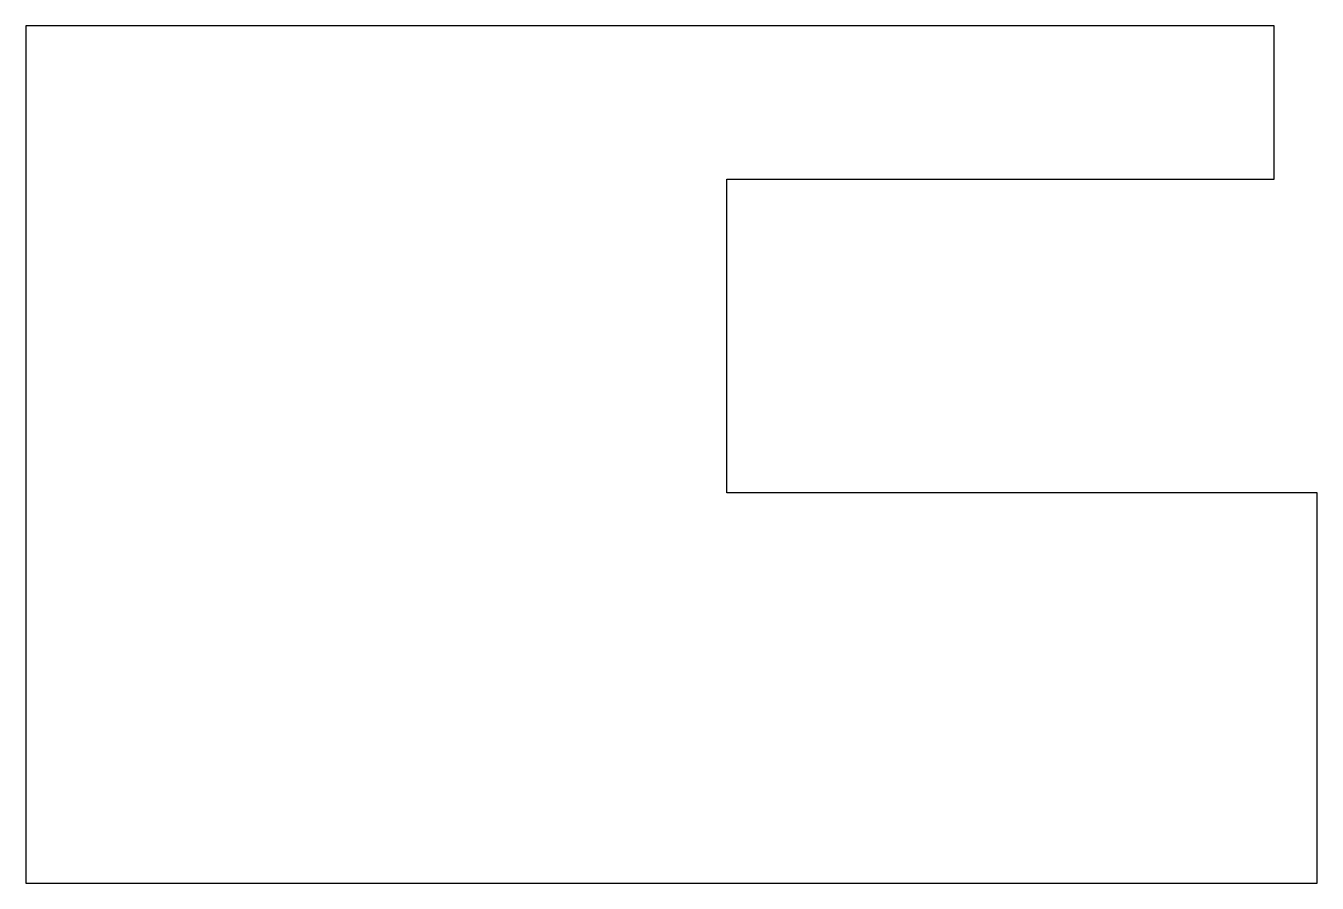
# Model space of a CAD drawing. Header units: metres. Extents: x 977 to 1609, y 2025 to 2444.
import ezdxf

# ---------------------------------------------------------------- set-up
doc = ezdxf.new("R2010")
doc.units = ezdxf.units.M

msp = doc.modelspace()

# ---------------------------------------------------------------- linework, layer by layer
for p, q in [((977.06, 2443.91), (977.06, 2024.91)), ((1587.49, 2443.91), (977.06, 2443.91)), ((1587.49, 2369.02), (1587.49, 2443.91)), ((1319.87, 2215.67), (1319.87, 2369.02)), ((1319.87, 2369.02), (1587.49, 2369.02)), ((1587.49, 2369.02), (1587.49, 2369.02)), ((1608.52, 2215.67), (1319.87, 2215.67)), ((1608.52, 2024.91), (1608.52, 2215.67)), ((977.06, 2024.91), (1608.52, 2024.91))]:
    msp.add_line(p, q)

doc.saveas('drawing.dxf')
